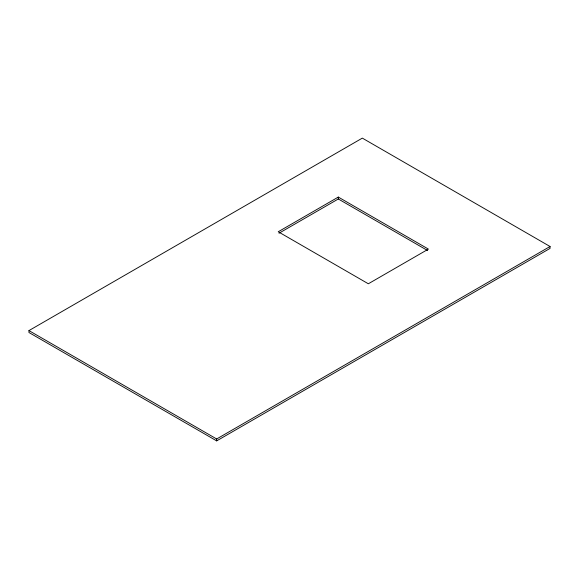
<?xml version="1.0" encoding="UTF-8"?>
<svg xmlns="http://www.w3.org/2000/svg" width="579" height="579" viewBox="0 0 579 579"><rect width="100%" height="100%" fill="white"/><g stroke="black" fill="none" stroke-linecap="round" stroke-linejoin="round"><path stroke-width="0.87" d="M28.95 330.595L362.331 138.12L550.05 246.495L550.05 248.405L216.669 440.88L28.95 332.505L28.95 330.595L216.669 438.976L550.05 246.495M338.31 197.077L278.238 231.759L368.338 283.775L428.409 249.1L338.31 197.077L338.31 198.981L427.635 250.555M279.02 233.214L338.31 198.981M216.669 438.976L216.669 440.88"/></g></svg>
